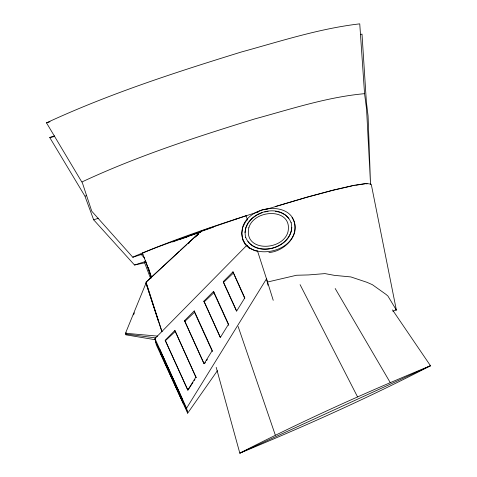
<?xml version="1.0" encoding="UTF-8"?>
<svg xmlns="http://www.w3.org/2000/svg" width="477" height="477" viewBox="0 0 477 477"><rect width="100%" height="100%" fill="white"/><g stroke="black" fill="none" stroke-linecap="round" stroke-linejoin="round"><path stroke-width="0.72" d="M146.224 284.042L146.081 282.157L201.073 231.059L246.12 215.735M242.554 228.292L241.69 233.396L242.525 239.025L244.254 242.364M244.999 232.651L245.882 227.642L248.302 222.807L252.094 218.466M291.811 227.404C290.243 247.193 260.794 256.709 247.927 241.606M155.049 339.696L125.839 334.818L125.493 333.262L146.016 283.099L161.906 331.712M126.226 332.672L125.666 334.037L155.913 337.925M133.548 314.862L134.395 312.805M242.68 227.559L245.428 221.918L247.372 219.593M195.969 376.919L187.831 390.091L165.191 340.274L174.862 330.472L196.125 377.611L174.862 330.472M217.44 370.641L187.676 413.189L186.579 408.205L266.542 278.777L267.961 285.228M204.609 363.611L205.396 362.413M206.577 360.612L207.364 359.414M192.976 382.411L187.855 390.204L165.191 340.274M194.157 380.61L194.944 379.412M187.676 413.189L156.307 344.805L154.936 338.569L246.675 245.47L249.28 247.945L254.736 250.652L257.622 251.218M184.539 320.687L194.222 310.921L212.253 350.565L204.108 363.742L184.539 320.687L203.906 363.534M203.906 301.154L213.583 291.387L228.531 324.217L220.392 337.394L203.906 301.154L220.213 337.305M232.949 271.86L223.266 281.621L236.67 311.04L244.808 297.863L232.949 271.86L244.796 298.501M188.302 243.753L189.369 242.71M194.711 237.522L198.45 233.891M196.345 236.109L197.955 234.565M197.86 234.642L198.802 233.736M233.241 273.202L223.445 282.45L236.526 311.093M204.084 301.971L213.875 292.723L213.583 291.387M184.724 321.522L194.521 312.28L194.222 310.921M165.31 340.828L175.107 331.581M179.328 251.439L146.081 282.157L161.983 331.61M180.413 250.431L186.954 244.385M188.045 243.383L198.396 233.813M200.036 232.299L201.121 231.291M252.637 218.072L256.996 214.924L262.052 212.694M142.915 253.991L132.821 257.258L91.757 211.21L82.068 181.904C137.71 155.901 196.327 136.959 254.927 118.874C291.059 109.066 327.097 97.07 364.559 93.671L366.557 109.006L370.551 184.474L368.065 115.845L366.378 101.935L362.007 34.082L360.6 34.535M81.829 182.041L46.507 122.863L46.776 122.708C109.466 93.683 175.381 72.385 241.29 52.017C280.381 41.296 319.351 28.531 359.753 23.85L364.559 93.671M392.488 309.889L430.492 365.752C365.841 392.398 302.019 421.185 239.818 453.15L216.194 367.344M132.821 257.258L134.896 256.215C175.178 238.947 216.814 225.055 258.564 211.812M256.346 212.432L261.885 210.005L267.162 208.962M142.402 253.066L155.919 247.658A241.046 18.305 -18 0 1 197.705 232.687L201.163 231.482L172.549 241.982M184.217 237.91L187.646 236.604M185.481 237.403L187.533 236.622M180.145 239.341L186.322 236.997M208.026 228.596L209.182 228.179M191.134 235.286L200.912 231.816M201.854 231.226L213.577 227.07M186.972 236.765L200.912 231.864M46.507 122.863L50.002 121.73M150.643 278.586L144.632 262.815L145.622 260.889L144.561 262.863L134.532 265.015L93.653 219.814L84.93 196.136L49.727 137.495L54.622 135.909M86.319 195.683L85.192 196.107M93.653 219.814L98.602 218.21M134.532 265.015L145.306 261.527M392.821 311.189L396.363 310.044L371.249 184.259L366.569 183.418L353.803 185.362L333.822 189.941L307.999 196.858L266.709 209.2M275.521 206.487L306.043 197.514L332.391 190.43L352.068 185.875M235.316 219.259L236.055 219.086M257.502 250.962L267.531 282.02L296.509 275.259L308.536 274.931L324.962 273.607L334.478 275.366L350.869 276.934L366.938 282.301L372.37 284.68L385.845 294.279L387.908 296.032L396.363 310.044L395.516 308.893M264.705 211.985L268.08 211.263M268.915 252.524C284.966 251.546 302.656 233.235 292.013 217.524M54.396 136.577L49.727 137.495M352.765 185.708L354.214 185.487M355.657 185.261L365.781 183.681L367.147 183.913M125.493 333.262L157.672 336.124M275.509 211.275L280.428 212.408L285.228 214.912L288.883 218.448M245.124 244.039L247.289 246.114L246.675 245.47M249.364 248.332L245.178 244.278L242.912 239.937M141.073 254.307L144.573 258.152M335.182 288.513L390.246 382.59M291.143 222.783C281.841 199.577 239.698 213.219 245.709 237.486M245.661 237.272C254.962 260.478 297.111 246.836 291.095 222.568M300.087 284.656L357.547 396.876M213.875 292.723L228.787 325.38M194.521 312.28L212.48 351.621M155.621 341.687L160.171 351.65M182.864 401.366L187.127 410.697M154.936 338.569L186.579 408.205M142.486 253.066L151.608 277.709M238.13 326.506L275.307 435.078M145.855 261.575L151.388 278.055M146.016 283.099L158.507 321.629M246.108 215.67L247.474 219.903M148.359 267.549L151.471 277.441M267.531 282.02L273.232 300.313M242.62 227.285C235.56 259.917 286.82 258.027 294.237 232.991C301.291 200.358 250.031 202.242 242.62 227.285M248.839 227.756C243.425 252.238 282.497 251.182 287.923 232.078C293.337 207.596 254.259 208.652 248.839 227.756M430.492 365.752C368.333 397.818 304.427 426.414 239.818 453.15L430.492 365.752M183.323 403.441L160.445 352.897L183.323 403.441M182.405 399.285L159.64 349.247L182.59 400.114L182.405 399.285M182.733 400.769L160.039 351.06L182.995 401.956L182.733 400.769"/></g></svg>
